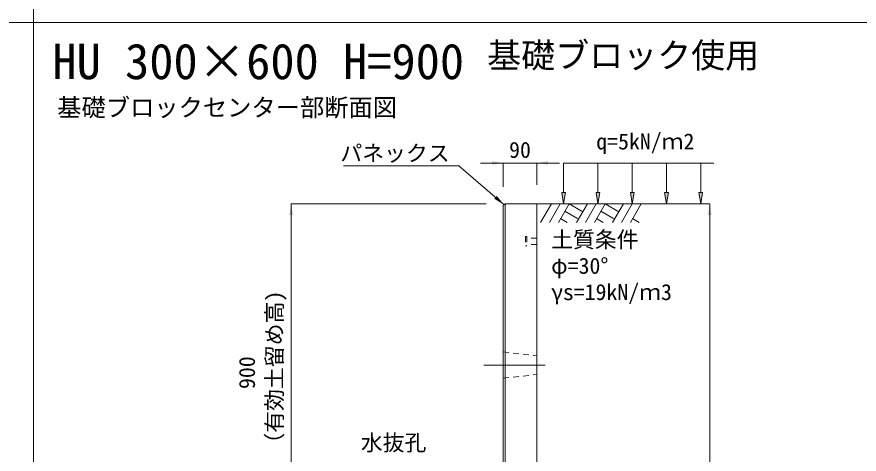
# Model space of a CAD drawing. Units: millimetres at full size. Extents: x 187207 to 255567, y 882048 to 905686.
# Drawn here: x 209853 to 212099, y 891198 to 892363 of the extents above; entities that cross this region are included whole.
import ezdxf
from ezdxf.enums import TextEntityAlignment as Align

# ---------------------------------------------------------------- set-up
doc = ezdxf.new("R2010")
doc.units = ezdxf.units.MM
doc.header["$LTSCALE"] = 20
doc.linetypes.add('USER1', pattern=[28.575, 19.05, -3.175, 3.175, -3.175])
doc.linetypes.add('USER2', pattern=[1.35, 0.75, -0.6])
for name, color, linetype, lineweight in [('0_2', 7, 'Continuous', 20), ('パネックス', 2, 'Continuous', 13), ('図枠', 5, 'Continuous', 13), ('寸法線', 7, 'Continuous', 13), ('引出線', 4, 'Continuous', 13), ('ｲﾝｻｰﾄ', 3, 'USER2', 9), ('ﾊｯﾁﾝｸﾞ', 7, 'Continuous', 5)]:
    doc.layers.add(name, color=color, linetype=linetype, lineweight=lineweight)
doc.layers.add('文字', color=7, linetype='Continuous')
doc.styles.add('ＭＳ ゴシック', font='')
doc.styles.get('ＭＳ ゴシック').set_extended_font_data('MS Gothic')

# ---------------------------------------------------------------- blocks, each defined once
blk = doc.blocks.new('filled_arrow')
at = {"color": 0, "linetype": 'Continuous', "lineweight": -2}
blk.add_solid([(7.5, 1.25), (0, 0), (7.5, -1.25)], dxfattribs=at)

msp = doc.modelspace()

# ---------------------------------------------------------------- hatches: boundary and pattern name
at = {"layer": '寸法線'}
for points in [[(211315.79, 891895.37), (211310.79, 891865.37), (211305.79, 891895.37)], [(211407.2, 891895.37), (211402.2, 891865.37), (211397.2, 891895.37)], [(211498.61, 891895.37), (211493.61, 891865.37), (211488.61, 891895.37)], [(211590.03, 891895.37), (211585.03, 891865.37), (211580.03, 891895.37)], [(211681.44, 891895.37), (211676.44, 891865.37), (211671.44, 891895.37)]]:
    msp.add_hatch(color=256, dxfattribs=at).paths.add_polyline_path(points)

# ---------------------------------------------------------------- linework, layer by layer
at = {"layer": '0_2'}
msp.add_line((211239.37, 891865.37), (211619.37, 891865.37), dxfattribs=at)
at = {"layer": 'パネックス'}
for p, q in [((211154.37, 891865.37), (211149.37, 891860.37)), ((211149.37, 890965.37), (211149.37, 891860.37)), ((211154.37, 891865.37), (211239.37, 891865.37)), ((211239.37, 891865.37), (211239.37, 890190.37))]:
    msp.add_line(p, q, dxfattribs=at)
at = {"layer": 'パネックス', "lineweight": 5}
msp.add_line((211154.37, 891865.37), (211154.37, 890965.37), dxfattribs=at)
at = {"layer": 'パネックス', "linetype": 'USER2', "lineweight": 9}
for p, q in [((211149.37, 891470.37), (211239.37, 891460.37)), ((211149.37, 891400.37), (211239.37, 891410.37))]:
    msp.add_line(p, q, dxfattribs=at)
at = {"layer": '図枠'}
for p, q in [((209897.37, 904948.33), (209897.37, 882048.33)), ((194897.37, 892348.33), (214497.37, 892348.33))]:
    msp.add_line(p, q, dxfattribs=at)
at = {"layer": '寸法線'}
for p, q in [((211089.37, 891973.92), (211299.37, 891973.92)), ((211149.37, 891910.37), (211149.37, 891973.92)), ((211239.37, 891915.37), (211239.37, 891973.92)), ((210584.37, 890965.37), (210584.37, 891865.37)), ((211104.37, 891865.37), (210584.37, 891865.37)), ((211289.37, 891865.37), (211700.22, 891865.37)), ((211700.22, 890190.37), (211700.22, 891865.37))]:
    msp.add_line(p, q, dxfattribs=at)
at = {"layer": '寸法線', "lineweight": 9}
for p, q in [((211710.79, 891973.92), (211310.79, 891973.92)), ((211310.79, 891895.37), (211310.79, 891973.92)), ((211402.2, 891895.37), (211402.2, 891973.92)), ((211493.61, 891895.37), (211493.61, 891973.92)), ((211585.03, 891895.37), (211585.03, 891973.92)), ((211676.44, 891895.37), (211676.44, 891973.92))]:
    msp.add_line(p, q, dxfattribs=at)
at = {"layer": '寸法線', "linetype": 'USER1', "lineweight": 9}
msp.add_line((211097.52, 891435.37), (211261.23, 891435.37), dxfattribs=at)
at = {"layer": '寸法線', "lineweight": 9}
for points in [[(211315.79, 891895.37), (211310.79, 891865.37), (211305.79, 891895.37)], [(211407.2, 891895.37), (211402.2, 891865.37), (211397.2, 891895.37)], [(211498.61, 891895.37), (211493.61, 891865.37), (211488.61, 891895.37)], [(211590.03, 891895.37), (211585.03, 891865.37), (211580.03, 891895.37)], [(211681.44, 891895.37), (211676.44, 891865.37), (211671.44, 891895.37)]]:
    msp.add_lwpolyline(points, close=True, dxfattribs=at)
at = {"layer": '引出線'}
msp.add_lwpolyline([(211151.87, 891862.87), (211031.66, 891966.33), (210723.41, 891966.33)], dxfattribs=at)
at = {"layer": 'ｲﾝｻｰﾄ'}
for p, q in [((211212.37, 891777.87), (211209.37, 891777.87)), ((211209.37, 891777.87), (211209.37, 891752.87)), ((211212.37, 891777.87), (211212.37, 891752.87)), ((211239.37, 891773.87), (211212.37, 891773.87)), ((211239.37, 891773.87), (211239.37, 891756.87)), ((211212.37, 891752.87), (211209.37, 891752.87)), ((211239.37, 891756.87), (211212.37, 891756.87))]:
    msp.add_line(p, q, dxfattribs=at)
at = {"layer": 'ﾊｯﾁﾝｸﾞ', "lineweight": 9}
for p, q in [((211278.02, 891865.36), (211249.37, 891815.74)), ((211301.64, 891865.36), (211272.99, 891815.74)), ((211325.27, 891865.36), (211296.62, 891815.74)), ((211325.27, 891865.36), (211361.83, 891844.25)), ((211374.02, 891865.36), (211345.37, 891815.74)), ((211397.64, 891865.36), (211368.99, 891815.74)), ((211421.27, 891865.36), (211392.62, 891815.74)), ((211421.27, 891865.36), (211457.83, 891844.25)), ((211470.02, 891865.36), (211441.37, 891815.74)), ((211493.64, 891865.36), (211464.99, 891815.74)), ((211517.26, 891865.36), (211488.62, 891815.74)), ((211313.84, 891845.58), (211347.26, 891826.29)), ((211409.84, 891845.58), (211443.26, 891826.29)), ((211302.42, 891825.79), (211319.84, 891815.74)), ((211398.42, 891825.79), (211415.84, 891815.74)), ((211494.42, 891825.79), (211511.83, 891815.74))]:
    msp.add_line(p, q, dxfattribs=at)

# ---------------------------------------------------------------- block references
at = {"layer": '寸法線', "xscale": 4, "yscale": 4}
for p, rotation in [((211149.37, 891973.92), 180), ((210584.37, 891865.37), 270), ((211700.22, 891865.37), 270)]:
    msp.add_blockref('filled_arrow', p, dxfattribs=dict(at, rotation=rotation))
msp.add_blockref('filled_arrow', (211239.37, 891973.92), dxfattribs=at)
at = {"layer": '引出線', "xscale": 4, "yscale": 4, "rotation": 139.3}
msp.add_blockref('filled_arrow', (211151.87, 891862.87), dxfattribs=at)

# ---------------------------------------------------------------- texts
at = {"layer": '0_2', "style": 'ＭＳ ゴシック'}
msp.add_text('基礎ブロックセンター部断面図', height=47.47, dxfattribs=at).set_placement((209960.14, 892083.91), align=Align.BOTTOM_LEFT)
at = {"layer": '寸法線', "style": 'ＭＳ ゴシック'}
msp.add_text('90', height=42.72, dxfattribs=at).set_placement((211194.37, 892008.92), align=Align.MIDDLE_CENTER)
for s, p in [('土質条件', (211277.34, 891791.38)), ('φ=30°', (211277.34, 891721.38)), ('γs=19kN/ｍ3', (211277.34, 891651.38))]:
    msp.add_text(s, height=42.72, dxfattribs=at).set_placement(p, align=Align.TOP_LEFT)
for s, p in [('（有効土留め高)', (210573.58, 891196.84)), ('900', (210500.45, 891371.66))]:
    msp.add_text(s, height=42.72, rotation=90, dxfattribs=at).set_placement(p, align=Align.BOTTOM_LEFT)
at = {"layer": '引出線', "style": 'ＭＳ ゴシック'}
for s, p in [('パネックス', (211006.66, 892021.47)), ('水抜孔', (210944.66, 891250.1))]:
    msp.add_text(s, height=42.72, dxfattribs=at).set_placement(p, align=Align.TOP_RIGHT)
at = {"layer": '文字', "style": 'ＭＳ ゴシック'}
for s, height, p in [('HU 300×600 H=900', 94.94, (209947.37, 892168.83)), ('q=5kN/ｍ2', 42.72, (211397.67, 891997.19))]:
    msp.add_text(s, height=height, dxfattribs=at).set_placement(p, align=Align.BOTTOM_LEFT)
msp.add_text('基礎ブロック使用', height=66.46, dxfattribs=at).set_placement((211832.1, 892207.68), align=Align.BOTTOM_RIGHT)

doc.saveas('drawing.dxf')
